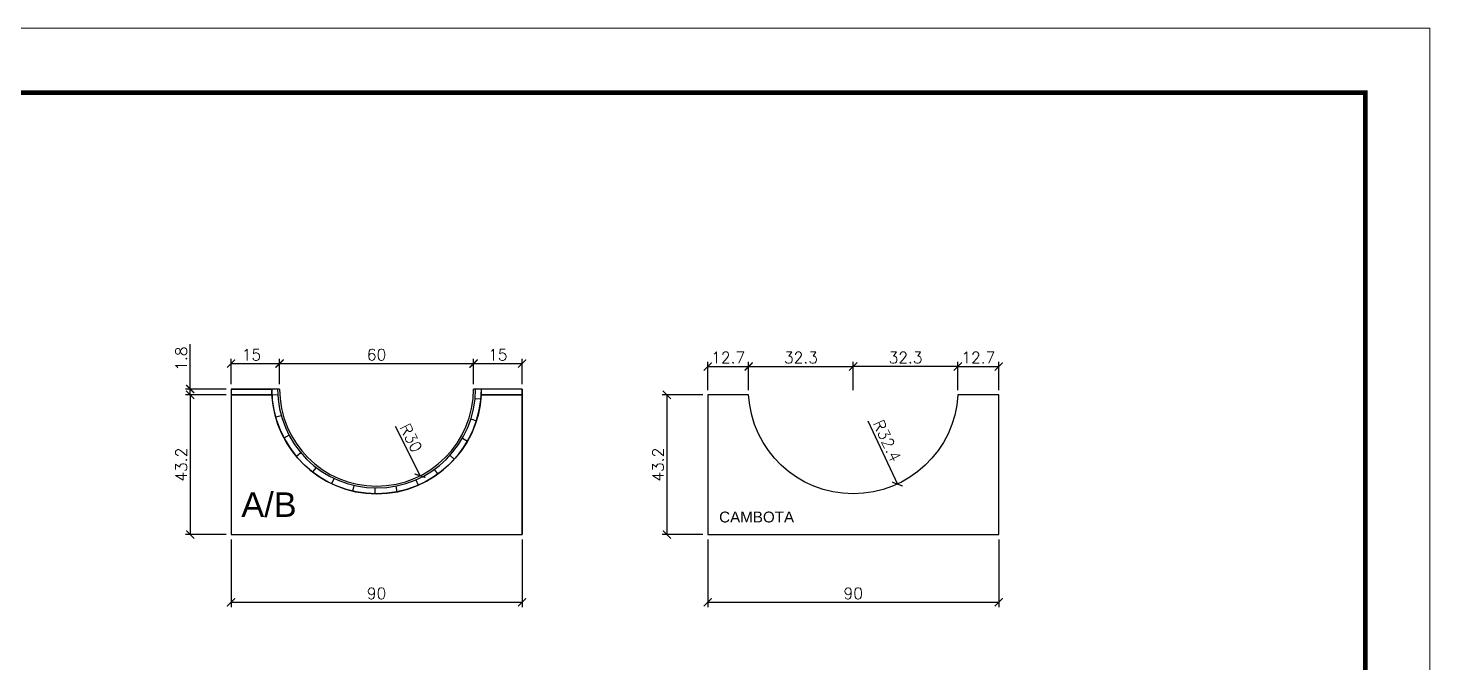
# Model space of a CAD drawing. Extents: x 14400 to 27878, y -21631 to 6985.
# Drawn here: x 15018 to 15885, y -9488 to -9095 of the extents above; entities that cross this region are included whole.
import ezdxf
from ezdxf.enums import TextEntityAlignment as Align

# ---------------------------------------------------------------- set-up
doc = ezdxf.new("R2010")
doc.units = 0
doc.linetypes.add('DASHED', pattern=[0.75, 0.5, -0.25])
doc.layers.add('Folhas', color=255, linetype='Continuous', lineweight=9)
doc.layers.add('SARRAFO DE PRESSAO', color=251, linetype='DASHED', lineweight=9)
doc.layers.add('Painéis', color=200, linetype='Continuous')
doc.layers.add('TEXTO_GERAL', color=7, linetype='Continuous')
doc.styles.add('ROMANS', font='romans.shx')
doc.styles.add('SANSSERIF', font='sas_____.pfb')
doc.dimstyles.new('COTA SECAO', dxfattribs={"dimtxt": 7, "dimasz": 5, "dimexe": 3, "dimexo": 3, "dimgap": 2, "dimtad": 3, "dimdec": 1, "dimlfac": 0.5, "dimzin": 12, "dimdsep": 46, "dimtxsty": 'ROMANS', "dimblk": 'ARCHTICK', "dimcen": 0, "dimclrd": 4, "dimclre": 4, "dimclrt": 1, "dimadec": 1, "dimazin": 3, "dimtfac": 1, "dimtdec": 1, "dimtmove": 0, "dimatfit": 3, "dimldrblk": 'OBLIQUE', "dimfxl": 1, "dimtolj": 1, "dimtzin": 12, "dimarcsym": 0})

# ---------------------------------------------------------------- blocks, each defined once
blk = doc.blocks.new('9999999999')
at = {"layer": 'Folhas'}
blk.add_lwpolyline([(98138.98, 34190.21), (99623.98, 34190.21), (99623.98, 35240.21), (98138.98, 35240.21)], close=True, dxfattribs=at)
at = {"layer": 'Folhas', "color": 30, "const_width": 3}
blk.add_lwpolyline([(98213.98, 34230.21), (99583.98, 34230.21), (99583.98, 35200.21), (98213.98, 35200.21)], close=True, dxfattribs=at)
blk = doc.blocks.new('_ArchTick')
at = {"color": 0, "linetype": 'ByBlock', "const_width": 0.15}
blk.add_lwpolyline([(-0.5, -0.5), (0.5, 0.5)], dxfattribs=at)
blk = doc.blocks.new('*D2654')
at = {"color": 4, "lineweight": -2, "transparency": 16777216}
for p, q in [((15143.48, -9411.61), (15143.48, -9453.51)), ((15323.48, -9411.61), (15323.48, -9453.51)), ((15143.48, -9450.51), (15323.48, -9450.51))]:
    blk.add_line(p, q, dxfattribs=at)
at = {"layer": 'Defpoints', "color": 0, "transparency": 16777216}
for p in [(15143.48, -9408.61), (15323.48, -9408.61), (15323.48, -9450.51)]:
    blk.add_point(p, dxfattribs=at)
at = {"color": 4, "lineweight": -2, "transparency": 16777216, "xscale": 5, "yscale": 5, "zscale": 5, "rotation": 180}
blk.add_blockref('_ArchTick', (15143.48, -9450.51), dxfattribs=at)
at = {"color": 4, "lineweight": -2, "transparency": 16777216, "xscale": 5, "yscale": 5, "zscale": 5}
blk.add_blockref('_ArchTick', (15323.48, -9450.51), dxfattribs=at)
at = {"color": 1, "transparency": 16777216, "insert": (15233.48, -9445.01), "char_height": 7, "attachment_point": 5, "style": 'ROMANS'}
blk.add_mtext('\\A1;90', dxfattribs=at)
blk = doc.blocks.new('_Oblique')
at = {"color": 0, "linetype": 'ByBlock', "lineweight": -2}
blk.add_line((-0.5, -0.5), (0.5, 0.5), dxfattribs=at)
blk = doc.blocks.new('*D2655')
at = {"color": 4, "lineweight": -2, "transparency": 16777216}
for p, q in [((15140.48, -9322.21), (15115.23, -9322.21)), ((15118.23, -9322.21), (15118.23, -9408.61)), ((15140.48, -9408.61), (15115.23, -9408.61))]:
    blk.add_line(p, q, dxfattribs=at)
at = {"layer": 'Defpoints', "color": 0, "transparency": 16777216}
for p in [(15143.48, -9322.21), (15118.23, -9408.61), (15143.48, -9408.61)]:
    blk.add_point(p, dxfattribs=at)
at = {"color": 4, "lineweight": -2, "transparency": 16777216, "xscale": 5, "yscale": 5, "zscale": 5}
for p, rotation in [((15118.23, -9322.21), 90), ((15118.23, -9408.61), 270)]:
    blk.add_blockref('_ArchTick', p, dxfattribs=dict(at, rotation=rotation))
at = {"color": 1, "transparency": 16777216, "insert": (15112.73, -9365.41), "char_height": 7, "attachment_point": 5, "rotation": 90, "style": 'ROMANS'}
blk.add_mtext('\\A1;43.2', dxfattribs=at)
blk = doc.blocks.new('*D2656')
at = {"color": 4, "lineweight": -2, "transparency": 16777216}
for p, q in [((15143.48, -9315.61), (15143.48, -9299.88)), ((15143.48, -9302.88), (15173.48, -9302.88)), ((15173.48, -9315.61), (15173.48, -9299.88))]:
    blk.add_line(p, q, dxfattribs=at)
at = {"layer": 'Defpoints', "color": 0, "transparency": 16777216}
for p in [(15173.48, -9302.88), (15143.48, -9318.61), (15173.48, -9318.61)]:
    blk.add_point(p, dxfattribs=at)
at = {"color": 4, "lineweight": -2, "transparency": 16777216, "xscale": 5, "yscale": 5, "zscale": 5, "rotation": 180}
blk.add_blockref('_ArchTick', (15143.48, -9302.88), dxfattribs=at)
at = {"color": 4, "lineweight": -2, "transparency": 16777216, "xscale": 5, "yscale": 5, "zscale": 5}
blk.add_blockref('_ArchTick', (15173.48, -9302.88), dxfattribs=at)
at = {"color": 1, "transparency": 16777216, "insert": (15156.08, -9297.38), "char_height": 7, "attachment_point": 5, "style": 'ROMANS'}
blk.add_mtext('\\A1;15', dxfattribs=at)
blk = doc.blocks.new('*D2657')
at = {"color": 4, "lineweight": -2, "transparency": 16777216}
for p, q in [((15293.48, -9315.61), (15293.48, -9299.88)), ((15293.48, -9302.88), (15323.48, -9302.88)), ((15323.48, -9315.61), (15323.48, -9299.88))]:
    blk.add_line(p, q, dxfattribs=at)
at = {"layer": 'Defpoints', "color": 0, "transparency": 16777216}
for p in [(15323.48, -9302.88), (15293.48, -9318.61), (15323.48, -9318.61)]:
    blk.add_point(p, dxfattribs=at)
at = {"color": 4, "lineweight": -2, "transparency": 16777216, "xscale": 5, "yscale": 5, "zscale": 5, "rotation": 180}
blk.add_blockref('_ArchTick', (15293.48, -9302.88), dxfattribs=at)
at = {"color": 4, "lineweight": -2, "transparency": 16777216, "xscale": 5, "yscale": 5, "zscale": 5}
blk.add_blockref('_ArchTick', (15323.48, -9302.88), dxfattribs=at)
at = {"color": 1, "transparency": 16777216, "insert": (15308.48, -9297.38), "char_height": 7, "attachment_point": 5, "style": 'ROMANS'}
blk.add_mtext('\\A1;15', dxfattribs=at)
blk = doc.blocks.new('*D2658')
at = {"color": 4, "lineweight": -2, "transparency": 16777216}
for p, q in [((15173.48, -9315.61), (15173.48, -9299.88)), ((15173.48, -9302.88), (15293.48, -9302.88)), ((15293.48, -9315.61), (15293.48, -9299.88))]:
    blk.add_line(p, q, dxfattribs=at)
at = {"layer": 'Defpoints', "color": 0, "transparency": 16777216}
for p in [(15293.48, -9302.88), (15173.48, -9318.61), (15293.48, -9318.61)]:
    blk.add_point(p, dxfattribs=at)
at = {"color": 4, "lineweight": -2, "transparency": 16777216, "xscale": 5, "yscale": 5, "zscale": 5, "rotation": 180}
blk.add_blockref('_ArchTick', (15173.48, -9302.88), dxfattribs=at)
at = {"color": 4, "lineweight": -2, "transparency": 16777216, "xscale": 5, "yscale": 5, "zscale": 5}
blk.add_blockref('_ArchTick', (15293.48, -9302.88), dxfattribs=at)
at = {"color": 1, "transparency": 16777216, "insert": (15233.48, -9297.38), "char_height": 7, "attachment_point": 5, "style": 'ROMANS'}
blk.add_mtext('\\A1;60', dxfattribs=at)
blk = doc.blocks.new('*D2659')
at = {"color": 4, "lineweight": -2, "transparency": 16777216}
blk.add_line((15244.95, -9341.48), (15260.38, -9372.25), dxfattribs=at)
at = {"layer": 'Defpoints', "color": 0, "transparency": 16777216}
for p in [(15233.48, -9318.61), (15260.38, -9372.25)]:
    blk.add_point(p, dxfattribs=at)
at = {"color": 4, "lineweight": -2, "transparency": 16777216, "xscale": 5, "yscale": 5, "zscale": 5, "rotation": 296.6375568311697}
blk.add_blockref('_ArchTick', (15260.38, -9372.25), dxfattribs=at)
at = {"color": 1, "transparency": 16777216, "insert": (15254.8, -9348.85), "char_height": 7, "attachment_point": 5, "rotation": 296.63756, "style": 'ROMANS'}
blk.add_mtext('\\A1;R30', dxfattribs=at)
blk = doc.blocks.new('*D2661')
at = {"color": 4, "lineweight": -2, "transparency": 16777216}
for p, q in [((15118.23, -9318.61), (15118.23, -9290.95)), ((15140.48, -9318.61), (15115.23, -9318.61)), ((15118.23, -9322.21), (15118.23, -9318.61)), ((15140.48, -9322.21), (15115.23, -9322.21)), ((15118.23, -9322.21), (15118.23, -9327.21))]:
    blk.add_line(p, q, dxfattribs=at)
at = {"layer": 'Defpoints', "color": 0, "transparency": 16777216}
for p in [(15118.23, -9318.61), (15143.48, -9318.61), (15143.48, -9322.21)]:
    blk.add_point(p, dxfattribs=at)
at = {"color": 4, "lineweight": -2, "transparency": 16777216, "xscale": 5, "yscale": 5, "zscale": 5}
for p, rotation in [((15118.23, -9318.61), 270), ((15118.23, -9322.21), 90)]:
    blk.add_blockref('_ArchTick', p, dxfattribs=dict(at, rotation=rotation))
at = {"color": 1, "transparency": 16777216, "insert": (15112.73, -9299.78), "char_height": 7, "attachment_point": 5, "rotation": 90, "style": 'ROMANS'}
blk.add_mtext('\\A1;1.8', dxfattribs=at)
blk = doc.blocks.new('*D2662')
at = {"color": 4, "lineweight": -2, "transparency": 16777216}
for p, q in [((15438.29, -9411.61), (15438.29, -9453.51)), ((15618.29, -9411.61), (15618.29, -9453.51)), ((15438.29, -9450.51), (15618.29, -9450.51))]:
    blk.add_line(p, q, dxfattribs=at)
at = {"layer": 'Defpoints', "color": 0, "transparency": 16777216}
for p in [(15438.29, -9408.61), (15618.29, -9408.61), (15618.29, -9450.51)]:
    blk.add_point(p, dxfattribs=at)
at = {"color": 4, "lineweight": -2, "transparency": 16777216, "xscale": 5, "yscale": 5, "zscale": 5, "rotation": 180}
blk.add_blockref('_ArchTick', (15438.29, -9450.51), dxfattribs=at)
at = {"color": 4, "lineweight": -2, "transparency": 16777216, "xscale": 5, "yscale": 5, "zscale": 5}
blk.add_blockref('_ArchTick', (15618.29, -9450.51), dxfattribs=at)
at = {"color": 1, "transparency": 16777216, "insert": (15528.29, -9445.01), "char_height": 7, "attachment_point": 5, "style": 'ROMANS'}
blk.add_mtext('\\A1;90', dxfattribs=at)
blk = doc.blocks.new('*D2663')
at = {"color": 4, "lineweight": -2, "transparency": 16777216}
for p, q in [((15435.29, -9322.21), (15410.04, -9322.21)), ((15413.04, -9322.21), (15413.04, -9408.61)), ((15435.29, -9408.61), (15410.04, -9408.61))]:
    blk.add_line(p, q, dxfattribs=at)
at = {"layer": 'Defpoints', "color": 0, "transparency": 16777216}
for p in [(15438.29, -9322.21), (15413.04, -9408.61), (15438.29, -9408.61)]:
    blk.add_point(p, dxfattribs=at)
at = {"color": 4, "lineweight": -2, "transparency": 16777216, "xscale": 5, "yscale": 5, "zscale": 5}
for p, rotation in [((15413.04, -9322.21), 90), ((15413.04, -9408.61), 270)]:
    blk.add_blockref('_ArchTick', p, dxfattribs=dict(at, rotation=rotation))
at = {"color": 1, "transparency": 16777216, "insert": (15407.54, -9365.41), "char_height": 7, "attachment_point": 5, "rotation": 90, "style": 'ROMANS'}
blk.add_mtext('\\A1;43.2', dxfattribs=at)
blk = doc.blocks.new('*D2664')
at = {"color": 4, "lineweight": -2, "transparency": 16777216}
for p, q in [((15438.29, -9319.21), (15438.29, -9301.69)), ((15463.59, -9319.21), (15463.59, -9301.69)), ((15438.29, -9304.69), (15463.59, -9304.69))]:
    blk.add_line(p, q, dxfattribs=at)
at = {"layer": 'Defpoints', "color": 0, "transparency": 16777216}
for p in [(15463.59, -9304.69), (15438.29, -9322.21), (15463.59, -9322.21)]:
    blk.add_point(p, dxfattribs=at)
at = {"color": 4, "lineweight": -2, "transparency": 16777216, "xscale": 5, "yscale": 5, "zscale": 5, "rotation": 180}
blk.add_blockref('_ArchTick', (15438.29, -9304.69), dxfattribs=at)
at = {"color": 4, "lineweight": -2, "transparency": 16777216, "xscale": 5, "yscale": 5, "zscale": 5}
blk.add_blockref('_ArchTick', (15463.59, -9304.69), dxfattribs=at)
at = {"color": 1, "transparency": 16777216, "insert": (15450.94, -9299.19), "char_height": 7, "attachment_point": 5, "style": 'ROMANS'}
blk.add_mtext('\\A1;12.7', dxfattribs=at)
blk = doc.blocks.new('*D2665')
at = {"color": 4, "lineweight": -2, "transparency": 16777216}
for p, q in [((15592.99, -9319.21), (15592.99, -9301.69)), ((15618.29, -9319.21), (15618.29, -9301.69)), ((15592.99, -9304.69), (15618.29, -9304.69))]:
    blk.add_line(p, q, dxfattribs=at)
at = {"layer": 'Defpoints', "color": 0, "transparency": 16777216}
for p in [(15618.29, -9304.69), (15592.99, -9322.21), (15618.29, -9322.21)]:
    blk.add_point(p, dxfattribs=at)
at = {"color": 4, "lineweight": -2, "transparency": 16777216, "xscale": 5, "yscale": 5, "zscale": 5, "rotation": 180}
blk.add_blockref('_ArchTick', (15592.99, -9304.69), dxfattribs=at)
at = {"color": 4, "lineweight": -2, "transparency": 16777216, "xscale": 5, "yscale": 5, "zscale": 5}
blk.add_blockref('_ArchTick', (15618.29, -9304.69), dxfattribs=at)
at = {"color": 1, "transparency": 16777216, "insert": (15605.64, -9299.19), "char_height": 7, "attachment_point": 5, "style": 'ROMANS'}
blk.add_mtext('\\A1;12.7', dxfattribs=at)
blk = doc.blocks.new('*D2666')
at = {"color": 4, "lineweight": -2, "transparency": 16777216}
for p, q in [((15463.59, -9319.21), (15463.59, -9301.69)), ((15528.29, -9319.21), (15528.29, -9301.69)), ((15463.59, -9304.69), (15528.29, -9304.69))]:
    blk.add_line(p, q, dxfattribs=at)
at = {"layer": 'Defpoints', "color": 0, "transparency": 16777216}
for p in [(15528.29, -9304.69), (15463.59, -9322.21), (15528.29, -9322.21)]:
    blk.add_point(p, dxfattribs=at)
at = {"color": 4, "lineweight": -2, "transparency": 16777216, "xscale": 5, "yscale": 5, "zscale": 5, "rotation": 180}
blk.add_blockref('_ArchTick', (15463.59, -9304.69), dxfattribs=at)
at = {"color": 4, "lineweight": -2, "transparency": 16777216, "xscale": 5, "yscale": 5, "zscale": 5}
blk.add_blockref('_ArchTick', (15528.29, -9304.69), dxfattribs=at)
at = {"color": 1, "transparency": 16777216, "insert": (15495.94, -9299.19), "char_height": 7, "attachment_point": 5, "style": 'ROMANS'}
blk.add_mtext('\\A1;32.3', dxfattribs=at)
blk = doc.blocks.new('*D2667')
at = {"color": 4, "lineweight": -2, "transparency": 16777216}
for p, q in [((15528.29, -9319.21), (15528.29, -9301.69)), ((15592.99, -9319.21), (15592.99, -9301.69)), ((15592.99, -9304.69), (15528.29, -9304.69))]:
    blk.add_line(p, q, dxfattribs=at)
at = {"layer": 'Defpoints', "color": 0, "transparency": 16777216}
for p in [(15528.29, -9304.69), (15528.29, -9322.21), (15592.99, -9322.21)]:
    blk.add_point(p, dxfattribs=at)
at = {"color": 4, "lineweight": -2, "transparency": 16777216, "xscale": 5, "yscale": 5, "zscale": 5, "rotation": 180}
blk.add_blockref('_ArchTick', (15528.29, -9304.69), dxfattribs=at)
at = {"color": 4, "lineweight": -2, "transparency": 16777216, "xscale": 5, "yscale": 5, "zscale": 5}
blk.add_blockref('_ArchTick', (15592.99, -9304.69), dxfattribs=at)
at = {"color": 1, "transparency": 16777216, "insert": (15560.64, -9299.19), "char_height": 7, "attachment_point": 5, "style": 'ROMANS'}
blk.add_mtext('\\A1;32.3', dxfattribs=at)
blk = doc.blocks.new('*D2668')
at = {"color": 4, "lineweight": -2, "transparency": 16777216}
blk.add_line((15537.4, -9338.24), (15555.57, -9377.39), dxfattribs=at)
at = {"layer": 'Defpoints', "color": 0, "transparency": 16777216}
for p in [(15528.29, -9318.61), (15555.57, -9377.39)]:
    blk.add_point(p, dxfattribs=at)
at = {"color": 4, "lineweight": -2, "transparency": 16777216, "xscale": 5, "yscale": 5, "zscale": 5, "rotation": 294.9012632480722}
blk.add_blockref('_ArchTick', (15555.57, -9377.39), dxfattribs=at)
at = {"color": 1, "transparency": 16777216, "insert": (15549.19, -9350.58), "char_height": 7, "attachment_point": 5, "rotation": 294.90126, "style": 'ROMANS'}
blk.add_mtext('\\A1;R32.4', dxfattribs=at)

msp = doc.modelspace()

# ---------------------------------------------------------------- linework, layer by layer
for p, q in [((15143.482, -9318.614), (15143.482, -9408.614)), ((15173.482, -9318.614), (15143.482, -9318.614)), ((15143.482, -9318.614), (15168.682, -9318.614)), ((15323.482, -9318.614), (15293.482, -9318.614)), ((15323.482, -9318.614), (15323.482, -9408.614)), ((15143.482, -9322.214), (15168.783, -9322.214)), ((15172.391, -9322.261), (15168.798, -9322.476)), ((15294.411, -9324.368), (15297.995, -9324.707)), ((15323.482, -9322.214), (15298.182, -9322.214)), ((15174.55, -9335.117), (15171.083, -9336.088)), ((15291.81, -9337.142), (15295.241, -9338.232)), ((15179.382, -9347.225), (15176.2, -9348.908)), ((15286.563, -9349.076), (15289.685, -9350.868)), ((15186.669, -9358.034), (15183.915, -9360.353)), ((15278.907, -9359.627), (15281.579, -9362.04)), ((15196.08, -9367.055), (15193.88, -9369.904)), ((15269.19, -9368.317), (15271.29, -9371.241)), ((15207.188, -9373.878), (15205.642, -9377.129)), ((15219.49, -9378.193), (15218.667, -9381.698)), ((15232.426, -9379.805), (15232.364, -9383.404)), ((15232.426, -9379.805), (15232.364, -9383.404)), ((15245.41, -9378.641), (15246.112, -9382.172)), ((15257.853, -9374.753), (15259.286, -9378.055)), ((15143.482, -9408.614), (15323.482, -9408.614))]:
    msp.add_line(p, q)
at = {"color": 30, "true_color": 0xf26722}
msp.add_arc((15233.482, -9318.614), 64.8, 180, 0, dxfattribs=at)
for radius in [61.2, 60]:
    msp.add_arc((15233.482, -9318.614), radius, 180, 0)
at = {"layer": 'Painéis', "color": 30, "true_color": 0xf26722}
for points in [[(15168.682, -9318.614), (15143.482, -9318.614), (15143.482, -9322.214), (15168.783, -9322.214, -0.0138969)], [(15323.482, -9318.614), (15298.282, -9318.614, -0.0138969), (15298.182, -9322.214), (15323.482, -9322.214)]]:
    msp.add_lwpolyline(points, format="xyb", close=True, dxfattribs=at)
at = {"layer": 'Painéis'}
for points in [[(15323.482, -9322.214), (15298.182, -9322.214, -0.9459053), (15168.783, -9322.214), (15143.482, -9322.214), (15143.482, -9408.614), (15323.482, -9408.614)], [(15618.289, -9322.214), (15592.989, -9322.214, -0.9459053), (15463.589, -9322.214), (15438.289, -9322.214), (15438.289, -9408.614), (15618.289, -9408.614)]]:
    msp.add_lwpolyline(points, format="xyb", close=True, dxfattribs=at)

# ---------------------------------------------------------------- block references
at = {"layer": 'SARRAFO DE PRESSAO', "color": 6, "linetype": 'ByBlock'}
msp.add_blockref('9999999999', (-83739.011, -44335.529), dxfattribs=at)

# ---------------------------------------------------------------- texts
at = {"layer": 'TEXTO_GERAL', "color": 0, "linetype": 'Continuous', "style": 'SANSSERIF'}
for s, height, p in [('A/B', 15.207, (15149.822, -9390.093)), ('CAMBOTA', 6.7091, (15445.369, -9397.776))]:
    msp.add_text(s, height=height, dxfattribs=at).set_placement(p, align=Align.MIDDLE_LEFT)

# ---------------------------------------------------------------- dimensions: what is measured, and where the dimension line sits
for base, p1, p2, picture, middle in [((15118.232, -9318.614), (15143.482, -9322.214), (15143.482, -9318.614), '*D2661', (15112.732, -9299.781)), ((15118.232, -9408.614), (15143.482, -9322.214), (15143.482, -9408.614), '*D2655', (15112.732, -9365.414)), ((15413.039, -9408.614), (15438.289, -9322.214), (15438.289, -9408.614), '*D2663', (15407.539, -9365.414))]:
    dim = msp.add_linear_dim(base=base, p1=p1, p2=p2, angle=90, dimstyle='COTA SECAO')
    dim.commit()
    dim.dimension.update_dxf_attribs({"geometry": picture, "text_midpoint": middle})
for base, p1, p2, picture, middle in [((15173.482, -9302.878), (15143.482, -9318.614), (15173.482, -9318.614), '*D2656', (15156.082, -9302.878)), ((15323.482, -9302.878), (15293.482, -9318.614), (15323.482, -9318.614), '*D2657', (15308.482, -9302.878)), ((15463.58914, -9304.69463), (15438.28906, -9322.21416), (15463.58914, -9322.21416), '*D2664', (15450.9391, -9304.69463)), ((15618.2891, -9304.6946), (15592.989, -9322.2142), (15618.2891, -9322.2142), '*D2665', (15605.639, -9304.6946))]:
    dim = msp.add_linear_dim(base=base, p1=p1, p2=p2, dimstyle='COTA SECAO')
    dim.commit()
    dim.dimension.update_dxf_attribs({"geometry": picture, "text_midpoint": middle, "dimtype": 160})
for base, p1, p2, picture, middle in [((15293.482, -9302.878), (15173.482, -9318.614), (15293.482, -9318.614), '*D2658', (15233.482, -9297.378)), ((15528.28906, -9304.69463), (15463.58914, -9322.21416), (15528.28906, -9322.21416), '*D2666', (15495.9391, -9299.19463)), ((15528.2891, -9304.6946), (15592.989, -9322.2142), (15528.2891, -9322.2142), '*D2667', (15560.639, -9299.1946)), ((15323.482, -9450.513), (15143.482, -9408.614), (15323.482, -9408.614), '*D2654', (15233.482, -9445.013)), ((15618.289, -9450.513), (15438.289, -9408.614), (15618.289, -9408.614), '*D2662', (15528.289, -9445.013))]:
    dim = msp.add_linear_dim(base=base, p1=p1, p2=p2, dimstyle='COTA SECAO')
    dim.commit()
    dim.dimension.update_dxf_attribs({"geometry": picture, "text_midpoint": middle})
for center, mpoint, picture, middle in [((15233.482, -9318.614), (15260.383, -9372.246), '*D2659', (15249.884, -9351.314)), ((15528.289, -9318.614), (15555.573, -9377.39), '*D2668', (15544.205, -9352.9))]:
    dim = msp.add_radius_dim(center=center, mpoint=mpoint, dimstyle='COTA SECAO')
    dim.commit()
    dim.dimension.update_dxf_attribs({"geometry": picture, "text_midpoint": middle, "dimtype": 164})

doc.saveas('drawing.dxf')
